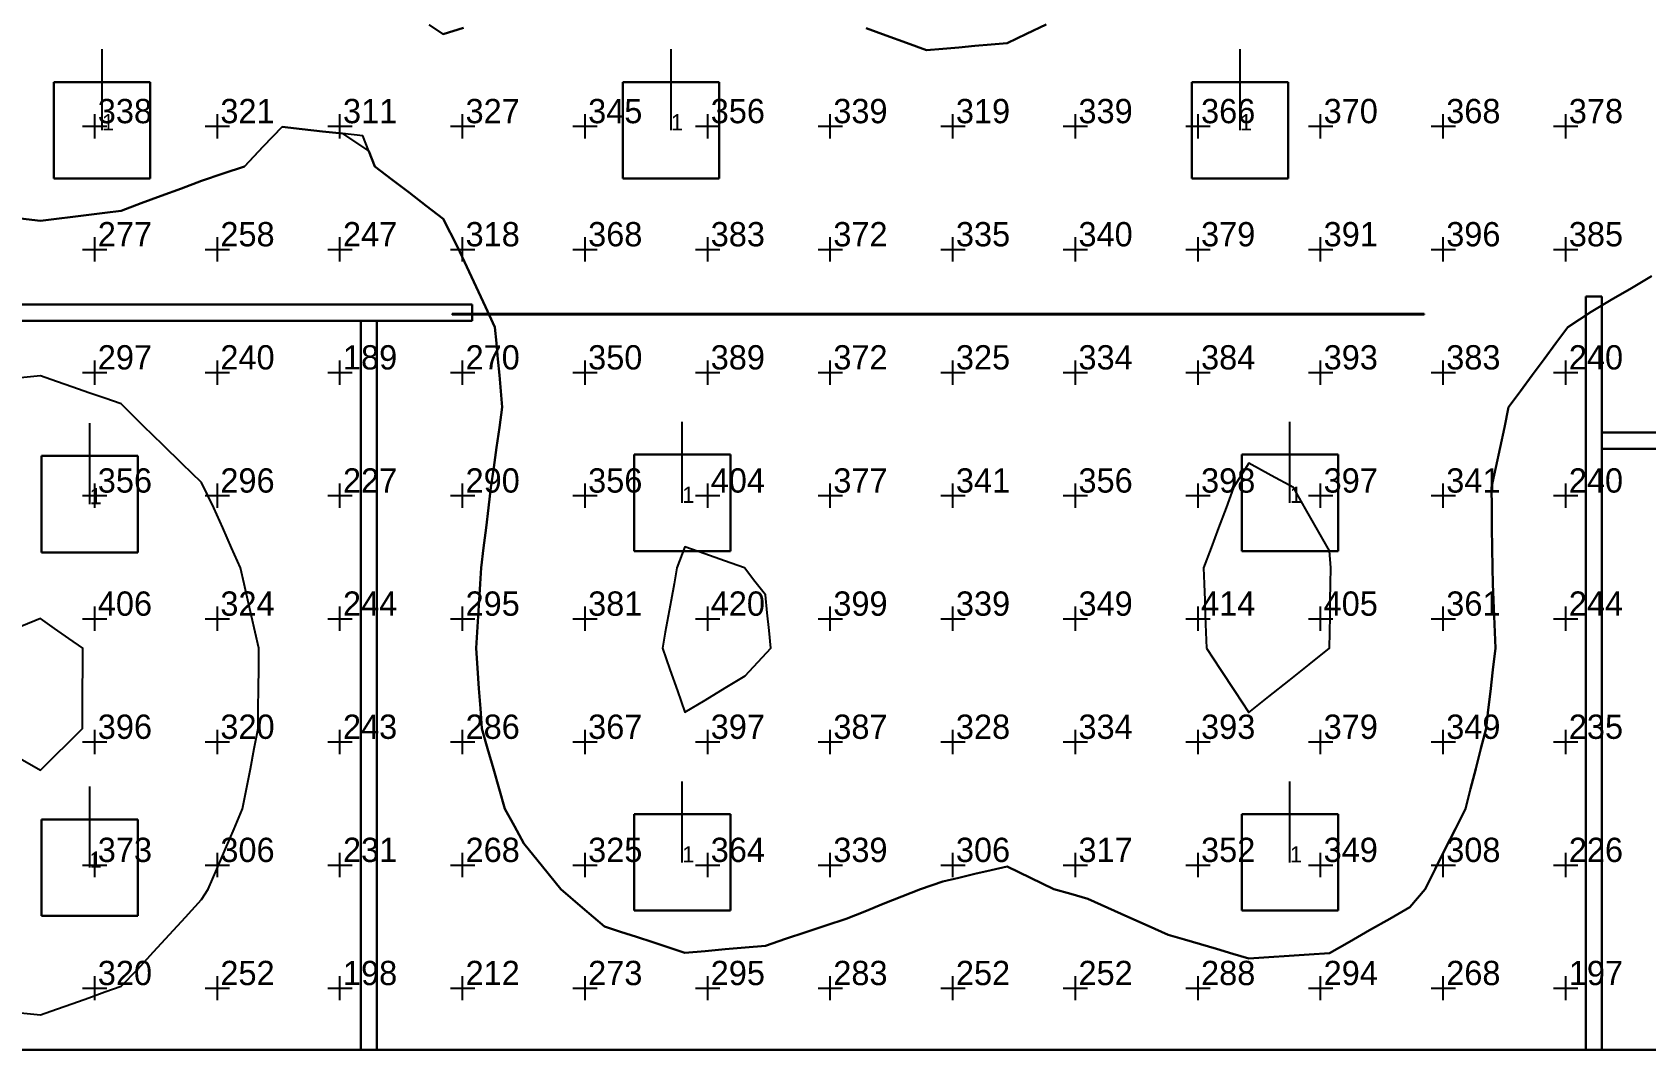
# Model space of a CAD drawing. Extents: x 0 to 48.5, y 0 to 23.7.
# Drawn here: x 14.37 to 24.32, y 0 to 6.28 of the extents above; entities that cross this region are included whole.
import ezdxf

# ---------------------------------------------------------------- set-up
doc = ezdxf.new("R2010")
doc.units = 0
doc.header["$MEASUREMENT"] = 0
for name, color, linetype in [('DLXFURN', 5, 'Continuous'), ('DLXISO', 7, 'Continuous'), ('DLXLUM', 2, 'Continuous'), ('DLXLUMEX', 2, 'Continuous'), ('DLXSCENE', 7, 'Continuous'), ('DLXVAL', 3, 'Continuous')]:
    doc.layers.add(name, color=color, linetype=linetype)

# ---------------------------------------------------------------- blocks, each defined once
blk = doc.blocks.new('*U218')
at = {"color": 1}
blk.add_line((0, 0), (0, 0.5), dxfattribs=at)
for p, q in [((0.2975, 0.2975), (-0.2975, 0.2975)), ((-0.2975, 0.2975), (-0.2975, -0.2975)), ((-0.2975, 0.2975), (-0.2975, -0.2975)), ((-0.2975, -0.2975), (-0.2975, 0.2975)), ((-0.2975, 0.2975), (-0.2975, 0.2975)), ((0.2975, 0.2975), (-0.2975, 0.2975)), ((-0.2975, 0.2975), (-0.2975, 0.2975)), ((-0.2975, 0.2975), (0.2975, 0.2975)), ((-0.2975, -0.2975), (-0.2975, 0.2975)), ((-0.2975, 0.2975), (0.2975, 0.2975)), ((0.2975, -0.2975), (0.2975, 0.2975)), ((0.2975, 0.2975), (0.2975, 0.2975)), ((0.2975, -0.2975), (0.2975, 0.2975)), ((0.2975, 0.2975), (0.2975, 0.2975)), ((0.2975, 0.2975), (0.2975, -0.2975)), ((0.2975, 0.2975), (0.2975, -0.2975)), ((-0.2975, -0.2975), (0.2975, -0.2975)), ((-0.2975, -0.2975), (0.2975, -0.2975)), ((0.2975, -0.2975), (-0.2975, -0.2975)), ((-0.2975, -0.2975), (-0.2975, -0.2975)), ((-0.2975, -0.2975), (-0.2975, -0.2975)), ((0.2975, -0.2975), (-0.2975, -0.2975)), ((0.2975, -0.2975), (0.2975, -0.2975)), ((0.2975, -0.2975), (0.2975, -0.2975))]:
    blk.add_line(p, q)
at = {"layer": 'DLXLUMEX', "color": 7}
blk.add_text('1', height=0.1, dxfattribs=at).set_placement((0, 0))
blk = doc.blocks.new('*U219')
at = {"color": 1}
blk.add_line((0, 0), (0, 0.5), dxfattribs=at)
for p, q in [((0.2975, 0.2975), (-0.2975, 0.2975)), ((-0.2975, 0.2975), (-0.2975, -0.2975)), ((-0.2975, 0.2975), (-0.2975, -0.2975)), ((-0.2975, -0.2975), (-0.2975, 0.2975)), ((-0.2975, 0.2975), (-0.2975, 0.2975)), ((0.2975, 0.2975), (-0.2975, 0.2975)), ((-0.2975, 0.2975), (-0.2975, 0.2975)), ((-0.2975, 0.2975), (0.2975, 0.2975)), ((-0.2975, -0.2975), (-0.2975, 0.2975)), ((-0.2975, 0.2975), (0.2975, 0.2975)), ((0.2975, -0.2975), (0.2975, 0.2975)), ((0.2975, 0.2975), (0.2975, 0.2975)), ((0.2975, -0.2975), (0.2975, 0.2975)), ((0.2975, 0.2975), (0.2975, 0.2975)), ((0.2975, 0.2975), (0.2975, -0.2975)), ((0.2975, 0.2975), (0.2975, -0.2975)), ((-0.2975, -0.2975), (0.2975, -0.2975)), ((-0.2975, -0.2975), (0.2975, -0.2975)), ((0.2975, -0.2975), (-0.2975, -0.2975)), ((-0.2975, -0.2975), (-0.2975, -0.2975)), ((-0.2975, -0.2975), (-0.2975, -0.2975)), ((0.2975, -0.2975), (-0.2975, -0.2975)), ((0.2975, -0.2975), (0.2975, -0.2975)), ((0.2975, -0.2975), (0.2975, -0.2975))]:
    blk.add_line(p, q)
at = {"layer": 'DLXLUMEX', "color": 7}
blk.add_text('1', height=0.1, dxfattribs=at).set_placement((0, 0))
blk = doc.blocks.new('*U220')
at = {"color": 1}
blk.add_line((0, 0), (0, 0.5), dxfattribs=at)
for p, q in [((0.2975, 0.2975), (-0.2975, 0.2975)), ((-0.2975, 0.2975), (-0.2975, -0.2975)), ((-0.2975, 0.2975), (-0.2975, -0.2975)), ((-0.2975, -0.2975), (-0.2975, 0.2975)), ((-0.2975, 0.2975), (-0.2975, 0.2975)), ((0.2975, 0.2975), (-0.2975, 0.2975)), ((-0.2975, 0.2975), (-0.2975, 0.2975)), ((-0.2975, 0.2975), (0.2975, 0.2975)), ((-0.2975, -0.2975), (-0.2975, 0.2975)), ((-0.2975, 0.2975), (0.2975, 0.2975)), ((0.2975, -0.2975), (0.2975, 0.2975)), ((0.2975, 0.2975), (0.2975, 0.2975)), ((0.2975, -0.2975), (0.2975, 0.2975)), ((0.2975, 0.2975), (0.2975, 0.2975)), ((0.2975, 0.2975), (0.2975, -0.2975)), ((0.2975, 0.2975), (0.2975, -0.2975)), ((-0.2975, -0.2975), (0.2975, -0.2975)), ((-0.2975, -0.2975), (0.2975, -0.2975)), ((0.2975, -0.2975), (-0.2975, -0.2975)), ((-0.2975, -0.2975), (-0.2975, -0.2975)), ((-0.2975, -0.2975), (-0.2975, -0.2975)), ((0.2975, -0.2975), (-0.2975, -0.2975)), ((0.2975, -0.2975), (0.2975, -0.2975)), ((0.2975, -0.2975), (0.2975, -0.2975))]:
    blk.add_line(p, q)
at = {"layer": 'DLXLUMEX', "color": 7}
blk.add_text('1', height=0.1, dxfattribs=at).set_placement((0, 0))
blk = doc.blocks.new('*U221')
at = {"color": 1}
blk.add_line((0, 0), (0, 0.5), dxfattribs=at)
for p, q in [((0.2975, 0.2975), (-0.2975, 0.2975)), ((-0.2975, 0.2975), (-0.2975, -0.2975)), ((-0.2975, 0.2975), (-0.2975, -0.2975)), ((-0.2975, -0.2975), (-0.2975, 0.2975)), ((-0.2975, 0.2975), (-0.2975, 0.2975)), ((0.2975, 0.2975), (-0.2975, 0.2975)), ((-0.2975, 0.2975), (-0.2975, 0.2975)), ((-0.2975, 0.2975), (0.2975, 0.2975)), ((-0.2975, -0.2975), (-0.2975, 0.2975)), ((-0.2975, 0.2975), (0.2975, 0.2975)), ((0.2975, -0.2975), (0.2975, 0.2975)), ((0.2975, 0.2975), (0.2975, 0.2975)), ((0.2975, -0.2975), (0.2975, 0.2975)), ((0.2975, 0.2975), (0.2975, 0.2975)), ((0.2975, 0.2975), (0.2975, -0.2975)), ((0.2975, 0.2975), (0.2975, -0.2975)), ((-0.2975, -0.2975), (0.2975, -0.2975)), ((-0.2975, -0.2975), (0.2975, -0.2975)), ((0.2975, -0.2975), (-0.2975, -0.2975)), ((-0.2975, -0.2975), (-0.2975, -0.2975)), ((-0.2975, -0.2975), (-0.2975, -0.2975)), ((0.2975, -0.2975), (-0.2975, -0.2975)), ((0.2975, -0.2975), (0.2975, -0.2975)), ((0.2975, -0.2975), (0.2975, -0.2975))]:
    blk.add_line(p, q)
at = {"layer": 'DLXLUMEX', "color": 7}
blk.add_text('1', height=0.1, dxfattribs=at).set_placement((0, 0))
blk = doc.blocks.new('*U224')
at = {"color": 1}
blk.add_line((0, 0), (0, 0.5), dxfattribs=at)
for p, q in [((0.2975, 0.2975), (-0.2975, 0.2975)), ((-0.2975, 0.2975), (-0.2975, -0.2975)), ((-0.2975, 0.2975), (-0.2975, -0.2975)), ((-0.2975, -0.2975), (-0.2975, 0.2975)), ((-0.2975, 0.2975), (-0.2975, 0.2975)), ((0.2975, 0.2975), (-0.2975, 0.2975)), ((-0.2975, 0.2975), (-0.2975, 0.2975)), ((-0.2975, 0.2975), (0.2975, 0.2975)), ((-0.2975, -0.2975), (-0.2975, 0.2975)), ((-0.2975, 0.2975), (0.2975, 0.2975)), ((0.2975, -0.2975), (0.2975, 0.2975)), ((0.2975, 0.2975), (0.2975, 0.2975)), ((0.2975, -0.2975), (0.2975, 0.2975)), ((0.2975, 0.2975), (0.2975, 0.2975)), ((0.2975, 0.2975), (0.2975, -0.2975)), ((0.2975, 0.2975), (0.2975, -0.2975)), ((-0.2975, -0.2975), (0.2975, -0.2975)), ((-0.2975, -0.2975), (0.2975, -0.2975)), ((0.2975, -0.2975), (-0.2975, -0.2975)), ((-0.2975, -0.2975), (-0.2975, -0.2975)), ((-0.2975, -0.2975), (-0.2975, -0.2975)), ((0.2975, -0.2975), (-0.2975, -0.2975)), ((0.2975, -0.2975), (0.2975, -0.2975)), ((0.2975, -0.2975), (0.2975, -0.2975))]:
    blk.add_line(p, q)
at = {"layer": 'DLXLUMEX', "color": 7}
blk.add_text('1', height=0.1, dxfattribs=at).set_placement((0, 0))
blk = doc.blocks.new('*U226')
at = {"color": 1}
blk.add_line((0, 0), (0, 0.5), dxfattribs=at)
for p, q in [((0.2975, 0.2975), (-0.2975, 0.2975)), ((-0.2975, 0.2975), (-0.2975, -0.2975)), ((-0.2975, 0.2975), (-0.2975, -0.2975)), ((-0.2975, -0.2975), (-0.2975, 0.2975)), ((-0.2975, 0.2975), (-0.2975, 0.2975)), ((0.2975, 0.2975), (-0.2975, 0.2975)), ((-0.2975, 0.2975), (-0.2975, 0.2975)), ((-0.2975, 0.2975), (0.2975, 0.2975)), ((-0.2975, -0.2975), (-0.2975, 0.2975)), ((-0.2975, 0.2975), (0.2975, 0.2975)), ((0.2975, -0.2975), (0.2975, 0.2975)), ((0.2975, 0.2975), (0.2975, 0.2975)), ((0.2975, -0.2975), (0.2975, 0.2975)), ((0.2975, 0.2975), (0.2975, 0.2975)), ((0.2975, 0.2975), (0.2975, -0.2975)), ((0.2975, 0.2975), (0.2975, -0.2975)), ((-0.2975, -0.2975), (0.2975, -0.2975)), ((-0.2975, -0.2975), (0.2975, -0.2975)), ((0.2975, -0.2975), (-0.2975, -0.2975)), ((-0.2975, -0.2975), (-0.2975, -0.2975)), ((-0.2975, -0.2975), (-0.2975, -0.2975)), ((0.2975, -0.2975), (-0.2975, -0.2975)), ((0.2975, -0.2975), (0.2975, -0.2975)), ((0.2975, -0.2975), (0.2975, -0.2975))]:
    blk.add_line(p, q)
at = {"layer": 'DLXLUMEX', "color": 7}
blk.add_text('1', height=0.1, dxfattribs=at).set_placement((0, 0))
blk = doc.blocks.new('*U62')
at = {"color": 1}
blk.add_line((0, 0), (0, 0.5), dxfattribs=at)
for p, q in [((0.2975, 0.2975), (-0.2975, 0.2975)), ((-0.2975, 0.2975), (-0.2975, -0.2975)), ((-0.2975, 0.2975), (-0.2975, -0.2975)), ((-0.2975, -0.2975), (-0.2975, 0.2975)), ((-0.2975, 0.2975), (-0.2975, 0.2975)), ((0.2975, 0.2975), (-0.2975, 0.2975)), ((-0.2975, 0.2975), (-0.2975, 0.2975)), ((-0.2975, 0.2975), (0.2975, 0.2975)), ((-0.2975, -0.2975), (-0.2975, 0.2975)), ((-0.2975, 0.2975), (0.2975, 0.2975)), ((0.2975, -0.2975), (0.2975, 0.2975)), ((0.2975, 0.2975), (0.2975, 0.2975)), ((0.2975, -0.2975), (0.2975, 0.2975)), ((0.2975, 0.2975), (0.2975, 0.2975)), ((0.2975, 0.2975), (0.2975, -0.2975)), ((0.2975, 0.2975), (0.2975, -0.2975)), ((-0.2975, -0.2975), (0.2975, -0.2975)), ((-0.2975, -0.2975), (0.2975, -0.2975)), ((0.2975, -0.2975), (-0.2975, -0.2975)), ((-0.2975, -0.2975), (-0.2975, -0.2975)), ((-0.2975, -0.2975), (-0.2975, -0.2975)), ((0.2975, -0.2975), (-0.2975, -0.2975)), ((0.2975, -0.2975), (0.2975, -0.2975)), ((0.2975, -0.2975), (0.2975, -0.2975))]:
    blk.add_line(p, q)
at = {"layer": 'DLXLUMEX', "color": 7}
blk.add_text('1', height=0.1, dxfattribs=at).set_placement((0, 0))
blk = doc.blocks.new('*U63')
at = {"color": 1}
blk.add_line((0, 0), (0, 0.5), dxfattribs=at)
for p, q in [((0.2975, 0.2975), (-0.2975, 0.2975)), ((-0.2975, 0.2975), (-0.2975, -0.2975)), ((-0.2975, 0.2975), (-0.2975, -0.2975)), ((-0.2975, -0.2975), (-0.2975, 0.2975)), ((-0.2975, 0.2975), (-0.2975, 0.2975)), ((0.2975, 0.2975), (-0.2975, 0.2975)), ((-0.2975, 0.2975), (-0.2975, 0.2975)), ((-0.2975, 0.2975), (0.2975, 0.2975)), ((-0.2975, -0.2975), (-0.2975, 0.2975)), ((-0.2975, 0.2975), (0.2975, 0.2975)), ((0.2975, -0.2975), (0.2975, 0.2975)), ((0.2975, 0.2975), (0.2975, 0.2975)), ((0.2975, -0.2975), (0.2975, 0.2975)), ((0.2975, 0.2975), (0.2975, 0.2975)), ((0.2975, 0.2975), (0.2975, -0.2975)), ((0.2975, 0.2975), (0.2975, -0.2975)), ((-0.2975, -0.2975), (0.2975, -0.2975)), ((-0.2975, -0.2975), (0.2975, -0.2975)), ((0.2975, -0.2975), (-0.2975, -0.2975)), ((-0.2975, -0.2975), (-0.2975, -0.2975)), ((-0.2975, -0.2975), (-0.2975, -0.2975)), ((0.2975, -0.2975), (-0.2975, -0.2975)), ((0.2975, -0.2975), (0.2975, -0.2975)), ((0.2975, -0.2975), (0.2975, -0.2975))]:
    blk.add_line(p, q)
at = {"layer": 'DLXLUMEX', "color": 7}
blk.add_text('1', height=0.1, dxfattribs=at).set_placement((0, 0))
blk = doc.blocks.new('*U64')
at = {"color": 1}
blk.add_line((0, 0), (0, 0.5), dxfattribs=at)
for p, q in [((0.2975, 0.2975), (-0.2975, 0.2975)), ((-0.2975, 0.2975), (-0.2975, -0.2975)), ((-0.2975, 0.2975), (-0.2975, -0.2975)), ((-0.2975, -0.2975), (-0.2975, 0.2975)), ((-0.2975, 0.2975), (-0.2975, 0.2975)), ((0.2975, 0.2975), (-0.2975, 0.2975)), ((-0.2975, 0.2975), (-0.2975, 0.2975)), ((-0.2975, 0.2975), (0.2975, 0.2975)), ((-0.2975, -0.2975), (-0.2975, 0.2975)), ((-0.2975, 0.2975), (0.2975, 0.2975)), ((0.2975, -0.2975), (0.2975, 0.2975)), ((0.2975, 0.2975), (0.2975, 0.2975)), ((0.2975, -0.2975), (0.2975, 0.2975)), ((0.2975, 0.2975), (0.2975, 0.2975)), ((0.2975, 0.2975), (0.2975, -0.2975)), ((0.2975, 0.2975), (0.2975, -0.2975)), ((-0.2975, -0.2975), (0.2975, -0.2975)), ((-0.2975, -0.2975), (0.2975, -0.2975)), ((0.2975, -0.2975), (-0.2975, -0.2975)), ((-0.2975, -0.2975), (-0.2975, -0.2975)), ((-0.2975, -0.2975), (-0.2975, -0.2975)), ((0.2975, -0.2975), (-0.2975, -0.2975)), ((0.2975, -0.2975), (0.2975, -0.2975)), ((0.2975, -0.2975), (0.2975, -0.2975))]:
    blk.add_line(p, q)
at = {"layer": 'DLXLUMEX', "color": 7}
blk.add_text('1', height=0.1, dxfattribs=at).set_placement((0, 0))
blk = doc.blocks.new('*U109')
for p, q in [((0.0913, -0.1), (0.0913, -0.2)), ((0.0913, -0.2), (0.0913, -0.1)), ((0.0913, -0.1), (0.0913, -0.1)), ((2.4694, -0.1), (0.0913, -0.1)), ((0.0913, -0.1), (0.0913, -0.1)), ((0.0913, -0.1), (2.4694, -0.1)), ((2.4694, -0.1), (2.4694, -0.1)), ((2.7694, -0.1), (7.7015, -0.1)), ((7.7015, -0.1), (2.7694, -0.1)), ((2.7694, -0.1), (2.7694, -0.1)), ((7.7015, -0.2), (7.7015, -0.1)), ((7.7015, -0.1), (7.7015, -0.1)), ((7.7015, -0.1), (7.7015, -0.2)), ((7.7015, -0.1), (7.7015, -0.1)), ((0.0913, -0.2), (0.0913, -0.2)), ((2.4694, -0.2), (0.0913, -0.2)), ((0.0913, -0.2), (0.0913, -0.2)), ((0.0913, -0.2), (2.4694, -0.2)), ((2.4694, -0.2), (2.4694, -0.2)), ((2.7694, -0.2), (2.7694, -0.2)), ((2.7694, -0.2), (7.7015, -0.2)), ((7.7015, -0.2), (2.7694, -0.2)), ((7.7015, -0.2), (7.7015, -0.2)), ((7.7015, -0.2), (7.7015, -0.2))]:
    blk.add_line(p, q)
blk = doc.blocks.new('*U110')
for p, q in [((-6.2077, -0.1), (-6.2077, -0.2)), ((-6.2077, -0.2), (-6.2077, -0.1)), ((-6.2077, -0.1), (-6.2077, -0.1)), ((2.1391, -0.1), (-6.2077, -0.1)), ((-6.2077, -0.1), (-6.2077, -0.1)), ((-6.2077, -0.1), (2.1391, -0.1)), ((2.1391, -1.428), (2.1391, -0.1)), ((2.1391, -0.1), (2.1391, -0.1)), ((2.1391, -0.1), (2.1391, -1.428)), ((2.1391, -0.1), (2.1391, -0.1)), ((-6.2077, -0.2), (-6.2077, -0.2)), ((-6.2077, -0.2), (2.0391, -0.2)), ((2.0391, -0.2), (-6.2077, -0.2)), ((-6.2077, -0.2), (-6.2077, -0.2)), ((2.0391, -0.2), (2.0391, -0.2)), ((2.0391, -1.428), (2.0391, -0.2)), ((2.0391, -0.2), (2.0391, -0.2)), ((2.0391, -0.2), (2.0391, -1.428)), ((2.0391, -1.428), (2.0391, -1.428)), ((2.0391, -1.428), (2.1391, -1.428)), ((2.1391, -1.428), (2.0391, -1.428)), ((2.0391, -1.428), (2.0391, -1.428)), ((2.1391, -1.428), (2.1391, -1.428)), ((2.1391, -1.428), (2.1391, -1.428))]:
    blk.add_line(p, q)
blk = doc.blocks.new('*U113')
for p, q in [((0.2, 4.65), (0.1, 4.65)), ((0.1, 4.65), (0.1, 4.65)), ((0.1, 4.65), (0.2, 4.65)), ((0.1, 4.65), (0.1, 0)), ((0.1, 0), (0.1, 4.65)), ((0.1, 4.65), (0.1, 4.65)), ((0.2, 0), (0.2, 4.65)), ((0.2, 4.65), (0.2, 4.65)), ((0.2, 4.65), (0.2, 0)), ((0.2, 4.65), (0.2, 4.65)), ((0.1, 0), (0.1, 0)), ((0.2, 0), (0.2, 0))]:
    blk.add_line(p, q)
blk = doc.blocks.new('*U115')
for p, q in [((3, 0.0025), (-3, 0.0025)), ((-3, 0.0025), (-3, 0.0025)), ((-3, 0.0025), (3, 0.0025)), ((-3, 0.0025), (-3, -0.0025)), ((-3, -0.0025), (-3, 0.0025)), ((-3, 0.0025), (-3, 0.0025)), ((3, 0.0025), (3, 0.0025)), ((3, -0.0025), (3, 0.0025)), ((3, 0.0025), (3, 0.0025)), ((3, 0.0025), (3, -0.0025)), ((-3, -0.0025), (3, -0.0025)), ((3, -0.0025), (-3, -0.0025)), ((-3, -0.0025), (-3, -0.0025)), ((-3, -0.0025), (-3, -0.0025)), ((3, -0.0025), (3, -0.0025)), ((3, -0.0025), (3, -0.0025))]:
    blk.add_line(p, q)
blk = doc.blocks.new('*U136')
for p, q in [((-0.1, -0.25), (-0.2, -0.25)), ((-0.2, -0.25), (-0.2, -0.25)), ((-0.2, -0.25), (-0.1, -0.25)), ((-0.2, -0.25), (-0.2, -4.75)), ((-0.2, -4.75), (-0.2, -0.25)), ((-0.2, -0.25), (-0.2, -0.25)), ((-0.1, -0.25), (-0.1, -0.25)), ((-0.1, -4.75), (-0.1, -0.25)), ((-0.1, -0.25), (-0.1, -0.25)), ((-0.1, -0.25), (-0.1, -4.75)), ((-0.2, -4.75), (-0.2, -4.75)), ((-0.1, -4.75), (-0.1, -4.75))]:
    blk.add_line(p, q)
blk = doc.blocks.new('*U146')
for p, q in [((34.8, 0), (23.9533, 0)), ((23.9533, 0), (34.8, 0)), ((23.9533, 0), (12.0667, 0)), ((12.0667, 0), (23.9533, 0)), ((23.9533, 0), (23.9533, 0)), ((23.9533, 0), (23.9533, 0))]:
    blk.add_line(p, q)
blk = doc.blocks.new('*U147')
for p, q in [((34.8, 0), (23.9533, 0)), ((23.9533, 0), (12.0667, 0))]:
    blk.add_line(p, q)
blk = doc.blocks.new('*U148')
for p, q in [((23.9533, 0), (34.8, 0)), ((12.0667, 0), (23.9533, 0))]:
    blk.add_line(p, q)
blk = doc.blocks.new('*U159')
for p, q in [((15.5781, 0), (11.5781, 0)), ((11.5781, 0), (15.5781, 0)), ((15.5781, 0), (15.5781, 0)), ((21.9407, 0), (17.9407, 0)), ((17.9407, 0), (17.9407, 0)), ((17.9407, 0), (21.9407, 0)), ((21.9407, 0), (21.9407, 0))]:
    blk.add_line(p, q)
blk = doc.blocks.new('*U162')
at = {"color": 1}
for points in [[(14.2929, 5.1299, 0.7), (14.4171, 5.1164, 0.7), (14.5166, 5.1288, 0.7), (14.616, 5.1411, 0.7), (14.7154, 5.1535, 0.7), (14.8149, 5.1658, 0.7), (14.9143, 5.1781, 0.7), (15.0386, 5.2243, 0.7), (15.1629, 5.2705, 0.7), (15.2871, 5.3167, 0.7), (15.4114, 5.363, 0.7), (15.5439, 5.4076, 0.7), (15.6763, 5.4522, 0.7), (15.7924, 5.5742, 0.7), (15.9086, 5.6963, 0.7), (16.0329, 5.6824, 0.7), (16.1571, 5.6686, 0.7), (16.2814, 5.6547, 0.7), (16.4434, 5.5465, 0.7), (16.481, 5.4522, 0.7), (16.5865, 5.3713, 0.7), (16.6919, 5.2903, 0.7), (16.7974, 5.2094, 0.7), (16.9029, 5.1285, 0.7), (16.9917, 4.9565, 0.7), (17.0493, 4.8326, 0.7), (17.1069, 4.7087, 0.7), (17.1645, 4.5848, 0.7), (17.2221, 4.4609, 0.7), (17.2311, 4.3617, 0.7), (17.24, 4.2626, 0.7), (17.249, 4.1635, 0.7), (17.2579, 4.0643, 0.7), (17.2669, 3.9652, 0.7), (17.2495, 3.8413, 0.7), (17.232, 3.7174, 0.7), (17.2146, 3.5935, 0.7), (17.1972, 3.4696, 0.7), (17.1821, 3.3456, 0.7), (17.167, 3.2217, 0.7), (17.1519, 3.0978, 0.7), (17.1368, 2.9739, 0.7), (17.1304, 2.8748, 0.7), (17.1241, 2.7756, 0.7), (17.1177, 2.6765, 0.7), (17.1113, 2.5774, 0.7), (17.105, 2.4783, 0.7), (17.114, 2.3543, 0.7), (17.1231, 2.2304, 0.7), (17.1321, 2.1065, 0.7), (17.1412, 1.9826, 0.7), (17.1767, 1.8587, 0.7), (17.2122, 1.7348, 0.7), (17.2477, 1.6109, 0.7), (17.2832, 1.487, 0.7), (17.3416, 1.3797, 0.7), (17.4, 1.2725, 0.7), (17.5144, 1.1319, 0.7), (17.6288, 0.9913, 0.7), (17.763, 0.8762, 0.7), (17.8971, 0.761, 0.7), (17.9966, 0.7285, 0.7), (18.096, 0.696, 0.7), (18.1954, 0.6635, 0.7), (18.2949, 0.6309, 0.7), (18.3943, 0.5984, 0.7), (18.5186, 0.6093, 0.7), (18.6429, 0.6202, 0.7), (18.7671, 0.6311, 0.7), (18.8914, 0.642, 0.7), (19.0157, 0.6836, 0.7), (19.14, 0.7253, 0.7), (19.2643, 0.7669, 0.7), (19.3886, 0.8085, 0.7), (19.5036, 0.8542, 0.7), (19.6186, 0.8999, 0.7), (19.7337, 0.9456, 0.7), (19.8487, 0.9913, 0.7), (19.9851, 1.0389, 0.7), (20.0846, 1.0618, 0.7), (20.184, 1.0847, 0.7), (20.2834, 1.1076, 0.7), (20.3829, 1.1305, 0.7), (20.5266, 1.0609, 0.7), (20.6704, 0.9913, 0.7), (20.7752, 0.9613, 0.7), (20.88, 0.9314, 0.7), (21.0043, 0.876, 0.7), (21.1286, 0.8207, 0.7), (21.2529, 0.7653, 0.7), (21.3771, 0.7099, 0.7), (21.4766, 0.6806, 0.7), (21.576, 0.6514, 0.7), (21.6754, 0.6221, 0.7), (21.7749, 0.5928, 0.7), (21.8743, 0.5635, 0.7), (21.9986, 0.5717, 0.7), (22.1229, 0.5798, 0.7), (22.2471, 0.588, 0.7), (22.3714, 0.5962, 0.7), (22.4957, 0.6669, 0.7), (22.62, 0.7377, 0.7), (22.7443, 0.8084, 0.7), (22.8686, 0.8792, 0.7), (22.9619, 0.9913, 0.7), (23.0243, 1.1152, 0.7), (23.0866, 1.2391, 0.7), (23.149, 1.363, 0.7), (23.2114, 1.487, 0.7), (23.2432, 1.6109, 0.7), (23.2749, 1.7348, 0.7), (23.3067, 1.8587, 0.7), (23.3385, 1.9826, 0.7), (23.3521, 2.097, 0.7), (23.3657, 2.2114, 0.7), (23.3808, 2.3448, 0.7), (23.3958, 2.4783, 0.7), (23.3921, 2.5774, 0.7), (23.3884, 2.6765, 0.7), (23.3847, 2.7756, 0.7), (23.381, 2.8748, 0.7), (23.3772, 2.9739, 0.7), (23.3761, 3.0978, 0.7), (23.375, 3.2217, 0.7), (23.3738, 3.3456, 0.7), (23.3727, 3.4696, 0.7), (23.3989, 3.5935, 0.7), (23.4251, 3.7174, 0.7), (23.4513, 3.8413, 0.7), (23.4775, 3.9652, 0.7), (23.5506, 4.0643, 0.7), (23.6236, 4.1635, 0.7), (23.6967, 4.2626, 0.7), (23.7697, 4.3617, 0.7), (23.8428, 4.4609, 0.7), (23.9871, 4.555, 0.7), (24.1114, 4.6281, 0.7), (24.2357, 4.7012, 0.7), (24.36, 4.7744, 0.7)], [(20.6234, 6.328, 0.7), (20.5031, 6.2702, 0.7), (20.3829, 6.2125, 0.7), (20.2834, 6.204, 0.7), (20.184, 6.1954, 0.7), (20.0846, 6.1869, 0.7), (19.9851, 6.1783, 0.7), (19.8857, 6.1698, 0.7), (19.7614, 6.2149, 0.7), (19.6371, 6.2599, 0.7), (19.5129, 6.305, 0.7)], [(17.0271, 6.3071, 0.7), (16.9029, 6.2678, 0.7), (16.8161, 6.3264, 0.7)], [(16.8161, 6.3264, 0.7), (16.9029, 6.2678, 0.7), (17.0271, 6.3071, 0.7)], [(19.5129, 6.305, 0.7), (19.6371, 6.2599, 0.7), (19.7614, 6.2149, 0.7), (19.8857, 6.1698, 0.7), (19.9851, 6.1783, 0.7), (20.0846, 6.1869, 0.7), (20.184, 6.1954, 0.7), (20.2834, 6.204, 0.7), (20.3829, 6.2125, 0.7), (20.5031, 6.2702, 0.7), (20.6234, 6.328, 0.7)], [(24.36, 4.7744, 0.7), (24.2357, 4.7012, 0.7), (24.1114, 4.6281, 0.7), (23.9871, 4.555, 0.7), (23.8428, 4.4609, 0.7), (23.7697, 4.3617, 0.7), (23.6967, 4.2626, 0.7), (23.6236, 4.1635, 0.7), (23.5506, 4.0643, 0.7), (23.4775, 3.9652, 0.7), (23.4513, 3.8413, 0.7), (23.4251, 3.7174, 0.7), (23.3989, 3.5935, 0.7), (23.3727, 3.4696, 0.7), (23.3738, 3.3456, 0.7), (23.375, 3.2217, 0.7), (23.3761, 3.0978, 0.7), (23.3772, 2.9739, 0.7), (23.381, 2.8748, 0.7), (23.3847, 2.7756, 0.7), (23.3884, 2.6765, 0.7), (23.3921, 2.5774, 0.7), (23.3958, 2.4783, 0.7), (23.3808, 2.3448, 0.7), (23.3657, 2.2114, 0.7), (23.3521, 2.097, 0.7), (23.3385, 1.9826, 0.7), (23.3067, 1.8587, 0.7), (23.2749, 1.7348, 0.7), (23.2432, 1.6109, 0.7), (23.2114, 1.487, 0.7), (23.149, 1.363, 0.7), (23.0866, 1.2391, 0.7), (23.0243, 1.1152, 0.7), (22.9619, 0.9913, 0.7), (22.8686, 0.8792, 0.7), (22.7443, 0.8084, 0.7), (22.62, 0.7377, 0.7), (22.4957, 0.6669, 0.7), (22.3714, 0.5962, 0.7), (22.2471, 0.588, 0.7), (22.1229, 0.5798, 0.7), (21.9986, 0.5717, 0.7), (21.8743, 0.5635, 0.7), (21.7749, 0.5928, 0.7), (21.6754, 0.6221, 0.7), (21.576, 0.6514, 0.7), (21.4766, 0.6806, 0.7), (21.3771, 0.7099, 0.7), (21.2529, 0.7653, 0.7), (21.1286, 0.8207, 0.7), (21.0043, 0.876, 0.7), (20.88, 0.9314, 0.7), (20.7752, 0.9613, 0.7), (20.6704, 0.9913, 0.7), (20.5266, 1.0609, 0.7), (20.3829, 1.1305, 0.7), (20.2834, 1.1076, 0.7), (20.184, 1.0847, 0.7), (20.0846, 1.0618, 0.7), (19.9851, 1.0389, 0.7), (19.8487, 0.9913, 0.7), (19.7337, 0.9456, 0.7), (19.6186, 0.8999, 0.7), (19.5036, 0.8542, 0.7), (19.3886, 0.8085, 0.7), (19.2643, 0.7669, 0.7), (19.14, 0.7253, 0.7), (19.0157, 0.6836, 0.7), (18.8914, 0.642, 0.7), (18.7671, 0.6311, 0.7), (18.6429, 0.6202, 0.7), (18.5186, 0.6093, 0.7), (18.3943, 0.5984, 0.7), (18.2949, 0.6309, 0.7), (18.1954, 0.6635, 0.7), (18.096, 0.696, 0.7), (17.9966, 0.7285, 0.7), (17.8971, 0.761, 0.7), (17.763, 0.8762, 0.7), (17.6288, 0.9913, 0.7), (17.5144, 1.1319, 0.7), (17.4, 1.2725, 0.7), (17.3416, 1.3797, 0.7), (17.2832, 1.487, 0.7), (17.2477, 1.6109, 0.7), (17.2122, 1.7348, 0.7), (17.1767, 1.8587, 0.7), (17.1412, 1.9826, 0.7), (17.1321, 2.1065, 0.7), (17.1231, 2.2304, 0.7), (17.114, 2.3543, 0.7), (17.105, 2.4783, 0.7), (17.1113, 2.5774, 0.7), (17.1177, 2.6765, 0.7), (17.1241, 2.7756, 0.7), (17.1304, 2.8748, 0.7), (17.1368, 2.9739, 0.7), (17.1519, 3.0978, 0.7), (17.167, 3.2217, 0.7), (17.1821, 3.3456, 0.7), (17.1972, 3.4696, 0.7), (17.2146, 3.5935, 0.7), (17.232, 3.7174, 0.7), (17.2495, 3.8413, 0.7), (17.2669, 3.9652, 0.7), (17.2579, 4.0643, 0.7), (17.249, 4.1635, 0.7), (17.24, 4.2626, 0.7), (17.2311, 4.3617, 0.7), (17.2221, 4.4609, 0.7), (17.1645, 4.5848, 0.7), (17.1069, 4.7087, 0.7), (17.0493, 4.8326, 0.7), (16.9917, 4.9565, 0.7), (16.9029, 5.1285, 0.7), (16.7974, 5.2094, 0.7), (16.6919, 5.2903, 0.7), (16.5865, 5.3713, 0.7), (16.481, 5.4522, 0.7), (16.4434, 5.5465, 0.7), (16.4057, 5.6408, 0.7), (16.2814, 5.6547, 0.7), (16.1571, 5.6686, 0.7), (16.0329, 5.6824, 0.7), (15.9086, 5.6963, 0.7), (15.7924, 5.5742, 0.7), (15.6763, 5.4522, 0.7), (15.5439, 5.4076, 0.7), (15.4114, 5.363, 0.7), (15.2871, 5.3167, 0.7), (15.1629, 5.2705, 0.7), (15.0386, 5.2243, 0.7), (14.9143, 5.1781, 0.7), (14.8149, 5.1658, 0.7), (14.7154, 5.1535, 0.7), (14.616, 5.1411, 0.7), (14.5166, 5.1288, 0.7), (14.4171, 5.1164, 0.7), (14.2929, 5.1299, 0.7)], [(14.2929, 0.2274, 0.7), (14.4171, 0.2157, 0.7), (14.5166, 0.2509, 0.7), (14.616, 0.2861, 0.7), (14.7154, 0.3213, 0.7), (14.8149, 0.3564, 0.7), (14.9143, 0.3916, 0.7), (15.016, 0.4957, 0.7), (15.1148, 0.6035, 0.7), (15.2137, 0.7113, 0.7), (15.3126, 0.8192, 0.7), (15.4114, 0.927, 0.7), (15.4518, 0.9913, 0.7), (15.505, 1.1152, 0.7), (15.5583, 1.2391, 0.7), (15.6115, 1.363, 0.7), (15.6647, 1.487, 0.7), (15.6886, 1.6109, 0.7), (15.7125, 1.7348, 0.7), (15.7364, 1.8587, 0.7), (15.7602, 1.9826, 0.7), (15.7615, 2.1065, 0.7), (15.7627, 2.2304, 0.7), (15.7639, 2.3543, 0.7), (15.7651, 2.4783, 0.7), (15.7425, 2.5774, 0.7), (15.7198, 2.6765, 0.7), (15.6971, 2.7756, 0.7), (15.6745, 2.8748, 0.7), (15.6518, 2.9739, 0.7), (15.5967, 3.0978, 0.7), (15.5415, 3.2217, 0.7), (15.4864, 3.3456, 0.7), (15.4114, 3.5012, 0.7), (15.2917, 3.6172, 0.7), (15.1721, 3.7332, 0.7), (15.0524, 3.8492, 0.7), (14.9143, 3.986, 0.7), (14.8149, 4.0208, 0.7), (14.7154, 4.0555, 0.7), (14.616, 4.0903, 0.7), (14.5166, 4.1251, 0.7), (14.4171, 4.1598, 0.7), (14.2929, 4.1479, 0.7)]]:
    blk.add_polyline3d(points, dxfattribs=at)
at = {"color": 3}
for points in [[(21.6128, 2.4783, 0.7), (21.6999, 2.3459, 0.7), (21.7871, 2.2136, 0.7), (21.8743, 2.0813, 0.7), (21.9986, 2.1799, 0.7), (22.1229, 2.2785, 0.7), (22.2471, 2.3772, 0.7), (22.3722, 2.4783, 0.7), (22.3738, 2.5774, 0.7), (22.3754, 2.6765, 0.7), (22.377, 2.7756, 0.7), (22.3786, 2.8748, 0.7), (22.3802, 2.9739, 0.7), (22.3714, 3.0792, 0.7), (22.2976, 3.2093, 0.7), (22.2237, 3.3394, 0.7), (22.1499, 3.4696, 0.7), (22.0121, 3.5451, 0.7), (21.8743, 3.6207, 0.7), (21.7801, 3.4696, 0.7), (21.7339, 3.3456, 0.7), (21.6878, 3.2217, 0.7), (21.6416, 3.0978, 0.7), (21.5954, 2.9739, 0.7), (21.5989, 2.8748, 0.7), (21.6024, 2.7756, 0.7), (21.6058, 2.6765, 0.7), (21.6093, 2.5774, 0.7), (21.6128, 2.4783, 0.7)], [(18.2552, 2.4783, 0.7), (18.3016, 2.3465, 0.7), (18.3479, 2.2147, 0.7), (18.3943, 2.083, 0.7), (18.5186, 2.158, 0.7), (18.6429, 2.233, 0.7), (18.7671, 2.3081, 0.7), (18.9245, 2.4783, 0.7), (18.9135, 2.5878, 0.7), (18.9025, 2.6974, 0.7), (18.8914, 2.8069, 0.7), (18.8266, 2.8904, 0.7), (18.7618, 2.9739, 0.7), (18.6393, 3.017, 0.7), (18.5168, 3.0601, 0.7), (18.3943, 3.1032, 0.7), (18.3449, 2.9739, 0.7), (18.327, 2.8748, 0.7), (18.3091, 2.7756, 0.7), (18.2911, 2.6765, 0.7), (18.2732, 2.5774, 0.7), (18.2552, 2.4783, 0.7)], [(13.9706, 1.9826, 0.7), (14.0823, 1.9183, 0.7), (14.1939, 1.854, 0.7), (14.3055, 1.7897, 0.7), (14.4171, 1.7253, 0.7), (14.5033, 1.8111, 0.7), (14.5894, 1.8969, 0.7), (14.6756, 1.9826, 0.7), (14.6763, 2.1065, 0.7), (14.677, 2.2304, 0.7), (14.6777, 2.3543, 0.7), (14.6784, 2.4783, 0.7), (14.5913, 2.5391, 0.7), (14.5042, 2.6, 0.7), (14.4171, 2.6609, 0.7), (14.3022, 2.6152, 0.7), (14.1872, 2.5696, 0.7), (14.0723, 2.5239, 0.7), (13.9573, 2.4783, 0.7), (13.9607, 2.3543, 0.7), (13.964, 2.2304, 0.7), (13.9673, 2.1065, 0.7), (13.9706, 1.9826, 0.7)]]:
    blk.add_polyline3d(points, dxfattribs=at)
blk = doc.blocks.new('*U163')
for p, q in [((14.6772, 5.7, 0.7), (14.8272, 5.7, 0.7)), ((14.7522, 5.625, 0.7), (14.7522, 5.775, 0.7)), ((15.4337, 5.7, 0.7), (15.5837, 5.7, 0.7)), ((15.5087, 5.625, 0.7), (15.5087, 5.775, 0.7)), ((16.1902, 5.7, 0.7), (16.3402, 5.7, 0.7)), ((16.2652, 5.625, 0.7), (16.2652, 5.775, 0.7)), ((16.9467, 5.7, 0.7), (17.0967, 5.7, 0.7)), ((17.0217, 5.625, 0.7), (17.0217, 5.775, 0.7)), ((17.7033, 5.7, 0.7), (17.8533, 5.7, 0.7)), ((17.7783, 5.625, 0.7), (17.7783, 5.775, 0.7)), ((18.4598, 5.7, 0.7), (18.6098, 5.7, 0.7)), ((18.5348, 5.625, 0.7), (18.5348, 5.775, 0.7)), ((19.2163, 5.7, 0.7), (19.3663, 5.7, 0.7)), ((19.2913, 5.625, 0.7), (19.2913, 5.775, 0.7)), ((19.9728, 5.7, 0.7), (20.1228, 5.7, 0.7)), ((20.0478, 5.625, 0.7), (20.0478, 5.775, 0.7)), ((20.7293, 5.7, 0.7), (20.8793, 5.7, 0.7)), ((20.8043, 5.625, 0.7), (20.8043, 5.775, 0.7)), ((21.4859, 5.7, 0.7), (21.6359, 5.7, 0.7)), ((21.5609, 5.625, 0.7), (21.5609, 5.775, 0.7)), ((22.2424, 5.7, 0.7), (22.3924, 5.7, 0.7)), ((22.3174, 5.625, 0.7), (22.3174, 5.775, 0.7)), ((22.9989, 5.7, 0.7), (23.1489, 5.7, 0.7)), ((23.0739, 5.625, 0.7), (23.0739, 5.775, 0.7)), ((23.7554, 5.7, 0.7), (23.9054, 5.7, 0.7)), ((23.8304, 5.625, 0.7), (23.8304, 5.775, 0.7)), ((14.7522, 4.865, 0.7), (14.7522, 5.015, 0.7)), ((15.5087, 4.865, 0.7), (15.5087, 5.015, 0.7)), ((16.2652, 4.865, 0.7), (16.2652, 5.015, 0.7)), ((17.0217, 4.865, 0.7), (17.0217, 5.015, 0.7)), ((17.7783, 4.865, 0.7), (17.7783, 5.015, 0.7)), ((18.5348, 4.865, 0.7), (18.5348, 5.015, 0.7)), ((19.2913, 4.865, 0.7), (19.2913, 5.015, 0.7)), ((20.0478, 4.865, 0.7), (20.0478, 5.015, 0.7)), ((20.8043, 4.865, 0.7), (20.8043, 5.015, 0.7)), ((21.5609, 4.865, 0.7), (21.5609, 5.015, 0.7)), ((22.3174, 4.865, 0.7), (22.3174, 5.015, 0.7)), ((23.0739, 4.865, 0.7), (23.0739, 5.015, 0.7)), ((23.8304, 4.865, 0.7), (23.8304, 5.015, 0.7)), ((14.6772, 4.94, 0.7), (14.8272, 4.94, 0.7)), ((15.4337, 4.94, 0.7), (15.5837, 4.94, 0.7)), ((16.1902, 4.94, 0.7), (16.3402, 4.94, 0.7)), ((16.9467, 4.94, 0.7), (17.0967, 4.94, 0.7)), ((17.7033, 4.94, 0.7), (17.8533, 4.94, 0.7)), ((18.4598, 4.94, 0.7), (18.6098, 4.94, 0.7)), ((19.2163, 4.94, 0.7), (19.3663, 4.94, 0.7)), ((19.9728, 4.94, 0.7), (20.1228, 4.94, 0.7)), ((20.7293, 4.94, 0.7), (20.8793, 4.94, 0.7)), ((21.4859, 4.94, 0.7), (21.6359, 4.94, 0.7)), ((22.2424, 4.94, 0.7), (22.3924, 4.94, 0.7)), ((22.9989, 4.94, 0.7), (23.1489, 4.94, 0.7)), ((23.7554, 4.94, 0.7), (23.9054, 4.94, 0.7)), ((14.7522, 4.105, 0.7), (14.7522, 4.255, 0.7)), ((15.5087, 4.105, 0.7), (15.5087, 4.255, 0.7)), ((16.2652, 4.105, 0.7), (16.2652, 4.255, 0.7)), ((17.0217, 4.105, 0.7), (17.0217, 4.255, 0.7)), ((17.7783, 4.105, 0.7), (17.7783, 4.255, 0.7)), ((18.5348, 4.105, 0.7), (18.5348, 4.255, 0.7)), ((19.2913, 4.105, 0.7), (19.2913, 4.255, 0.7)), ((20.0478, 4.105, 0.7), (20.0478, 4.255, 0.7)), ((20.8043, 4.105, 0.7), (20.8043, 4.255, 0.7)), ((21.5609, 4.105, 0.7), (21.5609, 4.255, 0.7)), ((22.3174, 4.105, 0.7), (22.3174, 4.255, 0.7)), ((23.0739, 4.105, 0.7), (23.0739, 4.255, 0.7)), ((23.8304, 4.105, 0.7), (23.8304, 4.255, 0.7)), ((14.6772, 4.18, 0.7), (14.8272, 4.18, 0.7)), ((15.4337, 4.18, 0.7), (15.5837, 4.18, 0.7)), ((16.1902, 4.18, 0.7), (16.3402, 4.18, 0.7)), ((16.9467, 4.18, 0.7), (17.0967, 4.18, 0.7)), ((17.7033, 4.18, 0.7), (17.8533, 4.18, 0.7)), ((18.4598, 4.18, 0.7), (18.6098, 4.18, 0.7)), ((19.2163, 4.18, 0.7), (19.3663, 4.18, 0.7)), ((19.9728, 4.18, 0.7), (20.1228, 4.18, 0.7)), ((20.7293, 4.18, 0.7), (20.8793, 4.18, 0.7)), ((21.4859, 4.18, 0.7), (21.6359, 4.18, 0.7)), ((22.2424, 4.18, 0.7), (22.3924, 4.18, 0.7)), ((22.9989, 4.18, 0.7), (23.1489, 4.18, 0.7)), ((23.7554, 4.18, 0.7), (23.9054, 4.18, 0.7)), ((14.7522, 3.345, 0.7), (14.7522, 3.495, 0.7)), ((15.5087, 3.345, 0.7), (15.5087, 3.495, 0.7)), ((16.2652, 3.345, 0.7), (16.2652, 3.495, 0.7)), ((17.0217, 3.345, 0.7), (17.0217, 3.495, 0.7)), ((17.7783, 3.345, 0.7), (17.7783, 3.495, 0.7)), ((18.5348, 3.345, 0.7), (18.5348, 3.495, 0.7)), ((19.2913, 3.345, 0.7), (19.2913, 3.495, 0.7)), ((20.0478, 3.345, 0.7), (20.0478, 3.495, 0.7)), ((20.8043, 3.345, 0.7), (20.8043, 3.495, 0.7)), ((21.5609, 3.345, 0.7), (21.5609, 3.495, 0.7)), ((22.3174, 3.345, 0.7), (22.3174, 3.495, 0.7)), ((23.0739, 3.345, 0.7), (23.0739, 3.495, 0.7)), ((23.8304, 3.345, 0.7), (23.8304, 3.495, 0.7)), ((14.6772, 3.42, 0.7), (14.8272, 3.42, 0.7)), ((15.4337, 3.42, 0.7), (15.5837, 3.42, 0.7)), ((16.1902, 3.42, 0.7), (16.3402, 3.42, 0.7)), ((16.9467, 3.42, 0.7), (17.0967, 3.42, 0.7)), ((17.7033, 3.42, 0.7), (17.8533, 3.42, 0.7)), ((18.4598, 3.42, 0.7), (18.6098, 3.42, 0.7)), ((19.2163, 3.42, 0.7), (19.3663, 3.42, 0.7)), ((19.9728, 3.42, 0.7), (20.1228, 3.42, 0.7)), ((20.7293, 3.42, 0.7), (20.8793, 3.42, 0.7)), ((21.4859, 3.42, 0.7), (21.6359, 3.42, 0.7)), ((22.2424, 3.42, 0.7), (22.3924, 3.42, 0.7)), ((22.9989, 3.42, 0.7), (23.1489, 3.42, 0.7)), ((23.7554, 3.42, 0.7), (23.9054, 3.42, 0.7)), ((14.7522, 2.585, 0.7), (14.7522, 2.735, 0.7)), ((15.5087, 2.585, 0.7), (15.5087, 2.735, 0.7)), ((16.2652, 2.585, 0.7), (16.2652, 2.735, 0.7)), ((17.0217, 2.585, 0.7), (17.0217, 2.735, 0.7)), ((17.7783, 2.585, 0.7), (17.7783, 2.735, 0.7)), ((18.5348, 2.585, 0.7), (18.5348, 2.735, 0.7)), ((19.2913, 2.585, 0.7), (19.2913, 2.735, 0.7)), ((20.0478, 2.585, 0.7), (20.0478, 2.735, 0.7)), ((20.8043, 2.585, 0.7), (20.8043, 2.735, 0.7)), ((21.5609, 2.585, 0.7), (21.5609, 2.735, 0.7)), ((22.3174, 2.585, 0.7), (22.3174, 2.735, 0.7)), ((23.0739, 2.585, 0.7), (23.0739, 2.735, 0.7)), ((23.8304, 2.585, 0.7), (23.8304, 2.735, 0.7)), ((14.6772, 2.66, 0.7), (14.8272, 2.66, 0.7)), ((15.4337, 2.66, 0.7), (15.5837, 2.66, 0.7)), ((16.1902, 2.66, 0.7), (16.3402, 2.66, 0.7)), ((16.9467, 2.66, 0.7), (17.0967, 2.66, 0.7)), ((17.7033, 2.66, 0.7), (17.8533, 2.66, 0.7)), ((18.4598, 2.66, 0.7), (18.6098, 2.66, 0.7)), ((19.2163, 2.66, 0.7), (19.3663, 2.66, 0.7)), ((19.9728, 2.66, 0.7), (20.1228, 2.66, 0.7)), ((20.7293, 2.66, 0.7), (20.8793, 2.66, 0.7)), ((21.4859, 2.66, 0.7), (21.6359, 2.66, 0.7)), ((22.2424, 2.66, 0.7), (22.3924, 2.66, 0.7)), ((22.9989, 2.66, 0.7), (23.1489, 2.66, 0.7)), ((23.7554, 2.66, 0.7), (23.9054, 2.66, 0.7)), ((14.6772, 1.9, 0.7), (14.8272, 1.9, 0.7)), ((14.7522, 1.825, 0.7), (14.7522, 1.975, 0.7)), ((15.4337, 1.9, 0.7), (15.5837, 1.9, 0.7)), ((15.5087, 1.825, 0.7), (15.5087, 1.975, 0.7)), ((16.1902, 1.9, 0.7), (16.3402, 1.9, 0.7)), ((16.2652, 1.825, 0.7), (16.2652, 1.975, 0.7)), ((16.9467, 1.9, 0.7), (17.0967, 1.9, 0.7)), ((17.0217, 1.825, 0.7), (17.0217, 1.975, 0.7)), ((17.7033, 1.9, 0.7), (17.8533, 1.9, 0.7)), ((17.7783, 1.825, 0.7), (17.7783, 1.975, 0.7)), ((18.4598, 1.9, 0.7), (18.6098, 1.9, 0.7)), ((18.5348, 1.825, 0.7), (18.5348, 1.975, 0.7)), ((19.2163, 1.9, 0.7), (19.3663, 1.9, 0.7)), ((19.2913, 1.825, 0.7), (19.2913, 1.975, 0.7)), ((19.9728, 1.9, 0.7), (20.1228, 1.9, 0.7)), ((20.0478, 1.825, 0.7), (20.0478, 1.975, 0.7)), ((20.7293, 1.9, 0.7), (20.8793, 1.9, 0.7)), ((20.8043, 1.825, 0.7), (20.8043, 1.975, 0.7)), ((21.4859, 1.9, 0.7), (21.6359, 1.9, 0.7)), ((21.5609, 1.825, 0.7), (21.5609, 1.975, 0.7)), ((22.2424, 1.9, 0.7), (22.3924, 1.9, 0.7)), ((22.3174, 1.825, 0.7), (22.3174, 1.975, 0.7)), ((22.9989, 1.9, 0.7), (23.1489, 1.9, 0.7)), ((23.0739, 1.825, 0.7), (23.0739, 1.975, 0.7)), ((23.7554, 1.9, 0.7), (23.9054, 1.9, 0.7)), ((23.8304, 1.825, 0.7), (23.8304, 1.975, 0.7)), ((14.7522, 1.065, 0.7), (14.7522, 1.215, 0.7)), ((15.5087, 1.065, 0.7), (15.5087, 1.215, 0.7)), ((16.2652, 1.065, 0.7), (16.2652, 1.215, 0.7)), ((17.0217, 1.065, 0.7), (17.0217, 1.215, 0.7)), ((17.7783, 1.065, 0.7), (17.7783, 1.215, 0.7)), ((18.5348, 1.065, 0.7), (18.5348, 1.215, 0.7)), ((19.2913, 1.065, 0.7), (19.2913, 1.215, 0.7)), ((20.0478, 1.065, 0.7), (20.0478, 1.215, 0.7)), ((20.8043, 1.065, 0.7), (20.8043, 1.215, 0.7)), ((21.5609, 1.065, 0.7), (21.5609, 1.215, 0.7)), ((22.3174, 1.065, 0.7), (22.3174, 1.215, 0.7)), ((23.0739, 1.065, 0.7), (23.0739, 1.215, 0.7)), ((23.8304, 1.065, 0.7), (23.8304, 1.215, 0.7)), ((14.6772, 1.14, 0.7), (14.8272, 1.14, 0.7)), ((15.4337, 1.14, 0.7), (15.5837, 1.14, 0.7)), ((16.1902, 1.14, 0.7), (16.3402, 1.14, 0.7)), ((16.9467, 1.14, 0.7), (17.0967, 1.14, 0.7)), ((17.7033, 1.14, 0.7), (17.8533, 1.14, 0.7)), ((18.4598, 1.14, 0.7), (18.6098, 1.14, 0.7)), ((19.2163, 1.14, 0.7), (19.3663, 1.14, 0.7)), ((19.9728, 1.14, 0.7), (20.1228, 1.14, 0.7)), ((20.7293, 1.14, 0.7), (20.8793, 1.14, 0.7)), ((21.4859, 1.14, 0.7), (21.6359, 1.14, 0.7)), ((22.2424, 1.14, 0.7), (22.3924, 1.14, 0.7)), ((22.9989, 1.14, 0.7), (23.1489, 1.14, 0.7)), ((23.7554, 1.14, 0.7), (23.9054, 1.14, 0.7)), ((14.7522, 0.305, 0.7), (14.7522, 0.455, 0.7)), ((15.5087, 0.305, 0.7), (15.5087, 0.455, 0.7)), ((16.2652, 0.305, 0.7), (16.2652, 0.455, 0.7)), ((17.0217, 0.305, 0.7), (17.0217, 0.455, 0.7)), ((17.7783, 0.305, 0.7), (17.7783, 0.455, 0.7)), ((18.5348, 0.305, 0.7), (18.5348, 0.455, 0.7)), ((19.2913, 0.305, 0.7), (19.2913, 0.455, 0.7)), ((20.0478, 0.305, 0.7), (20.0478, 0.455, 0.7)), ((20.8043, 0.305, 0.7), (20.8043, 0.455, 0.7)), ((21.5609, 0.305, 0.7), (21.5609, 0.455, 0.7)), ((22.3174, 0.305, 0.7), (22.3174, 0.455, 0.7)), ((23.0739, 0.305, 0.7), (23.0739, 0.455, 0.7)), ((23.8304, 0.305, 0.7), (23.8304, 0.455, 0.7)), ((14.6772, 0.38, 0.7), (14.8272, 0.38, 0.7)), ((15.4337, 0.38, 0.7), (15.5837, 0.38, 0.7)), ((16.1902, 0.38, 0.7), (16.3402, 0.38, 0.7)), ((16.9467, 0.38, 0.7), (17.0967, 0.38, 0.7)), ((17.7033, 0.38, 0.7), (17.8533, 0.38, 0.7)), ((18.4598, 0.38, 0.7), (18.6098, 0.38, 0.7)), ((19.2163, 0.38, 0.7), (19.3663, 0.38, 0.7)), ((19.9728, 0.38, 0.7), (20.1228, 0.38, 0.7)), ((20.7293, 0.38, 0.7), (20.8793, 0.38, 0.7)), ((21.4859, 0.38, 0.7), (21.6359, 0.38, 0.7)), ((22.2424, 0.38, 0.7), (22.3924, 0.38, 0.7)), ((22.9989, 0.38, 0.7), (23.1489, 0.38, 0.7)), ((23.7554, 0.38, 0.7), (23.9054, 0.38, 0.7))]:
    blk.add_line(p, q)
at = {"layer": 'DLXVAL'}
for s, p in [('338', (14.7709, 5.7187, 0.7)), ('321', (15.5274, 5.7187, 0.7)), ('311', (16.284, 5.7187, 0.7)), ('327', (17.0405, 5.7187, 0.7)), ('345', (17.797, 5.7187, 0.7)), ('356', (18.5535, 5.7187, 0.7)), ('339', (19.3101, 5.7187, 0.7)), ('319', (20.0666, 5.7187, 0.7)), ('339', (20.8231, 5.7187, 0.7)), ('366', (21.5796, 5.7187, 0.7)), ('370', (22.3361, 5.7187, 0.7)), ('368', (23.0927, 5.7187, 0.7)), ('378', (23.8492, 5.7187, 0.7)), ('277', (14.7709, 4.9587, 0.7)), ('258', (15.5274, 4.9587, 0.7)), ('247', (16.284, 4.9587, 0.7)), ('318', (17.0405, 4.9587, 0.7)), ('368', (17.797, 4.9587, 0.7)), ('383', (18.5535, 4.9587, 0.7)), ('372', (19.3101, 4.9587, 0.7)), ('335', (20.0666, 4.9587, 0.7)), ('340', (20.8231, 4.9587, 0.7)), ('379', (21.5796, 4.9587, 0.7)), ('391', (22.3361, 4.9587, 0.7)), ('396', (23.0927, 4.9587, 0.7)), ('385', (23.8492, 4.9587, 0.7)), ('297', (14.7709, 4.1987, 0.7)), ('240', (15.5274, 4.1987, 0.7)), ('189', (16.284, 4.1987, 0.7)), ('270', (17.0405, 4.1987, 0.7)), ('350', (17.797, 4.1987, 0.7)), ('389', (18.5535, 4.1987, 0.7)), ('372', (19.3101, 4.1987, 0.7)), ('325', (20.0666, 4.1987, 0.7)), ('334', (20.8231, 4.1987, 0.7)), ('384', (21.5796, 4.1987, 0.7)), ('393', (22.3361, 4.1987, 0.7)), ('383', (23.0927, 4.1987, 0.7)), ('240', (23.8492, 4.1987, 0.7)), ('356', (14.7709, 3.4387, 0.7)), ('296', (15.5274, 3.4387, 0.7)), ('227', (16.284, 3.4387, 0.7)), ('290', (17.0405, 3.4387, 0.7)), ('356', (17.797, 3.4387, 0.7)), ('404', (18.5535, 3.4387, 0.7)), ('377', (19.3101, 3.4387, 0.7)), ('341', (20.0666, 3.4387, 0.7)), ('356', (20.8231, 3.4387, 0.7)), ('398', (21.5796, 3.4387, 0.7)), ('397', (22.3361, 3.4387, 0.7)), ('341', (23.0927, 3.4387, 0.7)), ('240', (23.8492, 3.4387, 0.7)), ('406', (14.7709, 2.6787, 0.7)), ('324', (15.5274, 2.6787, 0.7)), ('244', (16.284, 2.6787, 0.7)), ('295', (17.0405, 2.6787, 0.7)), ('381', (17.797, 2.6787, 0.7)), ('420', (18.5535, 2.6787, 0.7)), ('399', (19.3101, 2.6787, 0.7)), ('339', (20.0666, 2.6787, 0.7)), ('349', (20.8231, 2.6787, 0.7)), ('414', (21.5796, 2.6787, 0.7)), ('405', (22.3361, 2.6787, 0.7)), ('361', (23.0927, 2.6787, 0.7)), ('244', (23.8492, 2.6787, 0.7)), ('396', (14.7709, 1.9187, 0.7)), ('320', (15.5274, 1.9187, 0.7)), ('243', (16.284, 1.9187, 0.7)), ('286', (17.0405, 1.9187, 0.7)), ('367', (17.797, 1.9187, 0.7)), ('397', (18.5535, 1.9187, 0.7)), ('387', (19.3101, 1.9187, 0.7)), ('328', (20.0666, 1.9187, 0.7)), ('334', (20.8231, 1.9187, 0.7)), ('393', (21.5796, 1.9187, 0.7)), ('379', (22.3361, 1.9187, 0.7)), ('349', (23.0927, 1.9187, 0.7)), ('235', (23.8492, 1.9187, 0.7)), ('373', (14.7709, 1.1587, 0.7)), ('306', (15.5274, 1.1587, 0.7)), ('231', (16.284, 1.1587, 0.7)), ('268', (17.0405, 1.1587, 0.7)), ('325', (17.797, 1.1587, 0.7)), ('364', (18.5535, 1.1587, 0.7)), ('339', (19.3101, 1.1587, 0.7)), ('306', (20.0666, 1.1587, 0.7)), ('317', (20.8231, 1.1587, 0.7)), ('352', (21.5796, 1.1587, 0.7)), ('349', (22.3361, 1.1587, 0.7)), ('308', (23.0927, 1.1587, 0.7)), ('226', (23.8492, 1.1587, 0.7)), ('320', (14.7709, 0.3987, 0.7)), ('252', (15.5274, 0.3987, 0.7)), ('198', (16.284, 0.3987, 0.7)), ('212', (17.0405, 0.3987, 0.7)), ('273', (17.797, 0.3987, 0.7)), ('295', (18.5535, 0.3987, 0.7)), ('283', (19.3101, 0.3987, 0.7)), ('252', (20.0666, 0.3987, 0.7)), ('252', (20.8231, 0.3987, 0.7)), ('288', (21.5796, 0.3987, 0.7)), ('294', (22.3361, 0.3987, 0.7)), ('268', (23.0927, 0.3987, 0.7)), ('197', (23.8492, 0.3987, 0.7))]:
    blk.add_text(s, height=0.15, dxfattribs=at).set_placement(p)

msp = doc.modelspace()

# ---------------------------------------------------------------- block references
at = {"layer": 'DLXFURN'}
for name, p in [('*U109', (9.3806, 4.7)), ('*U113', (23.8532, 0)), ('*U136', (16.5934, 4.75)), ('*U115', (19.957, 4.54)), ('*U110', (30.2609, 3.9099))]:
    msp.add_blockref(name, p, dxfattribs=at)
at = {"layer": 'DLXISO'}
msp.add_blockref('*U162', (0, 0), dxfattribs=at)
at = {"layer": 'DLXLUM'}
for name, p in [('*U62', (14.7972, 5.6753)), ('*U63', (18.3086, 5.6753)), ('*U64', (21.8201, 5.6753)), ('*U226', (14.7207, 3.3674)), ('*U219', (18.378, 3.3755)), ('*U221', (22.1283, 3.3755)), ('*U224', (14.7207, 1.1239)), ('*U218', (18.378, 1.1562)), ('*U220', (22.1283, 1.1562))]:
    msp.add_blockref(name, p, dxfattribs=at)
at = {"layer": 'DLXSCENE'}
for name in ['*U146', '*U147', '*U148', '*U159']:
    msp.add_blockref(name, (0, 0), dxfattribs=at)
at = {"layer": 'DLXVAL'}
msp.add_blockref('*U163', (0, 0), dxfattribs=at)

doc.saveas('drawing.dxf')
